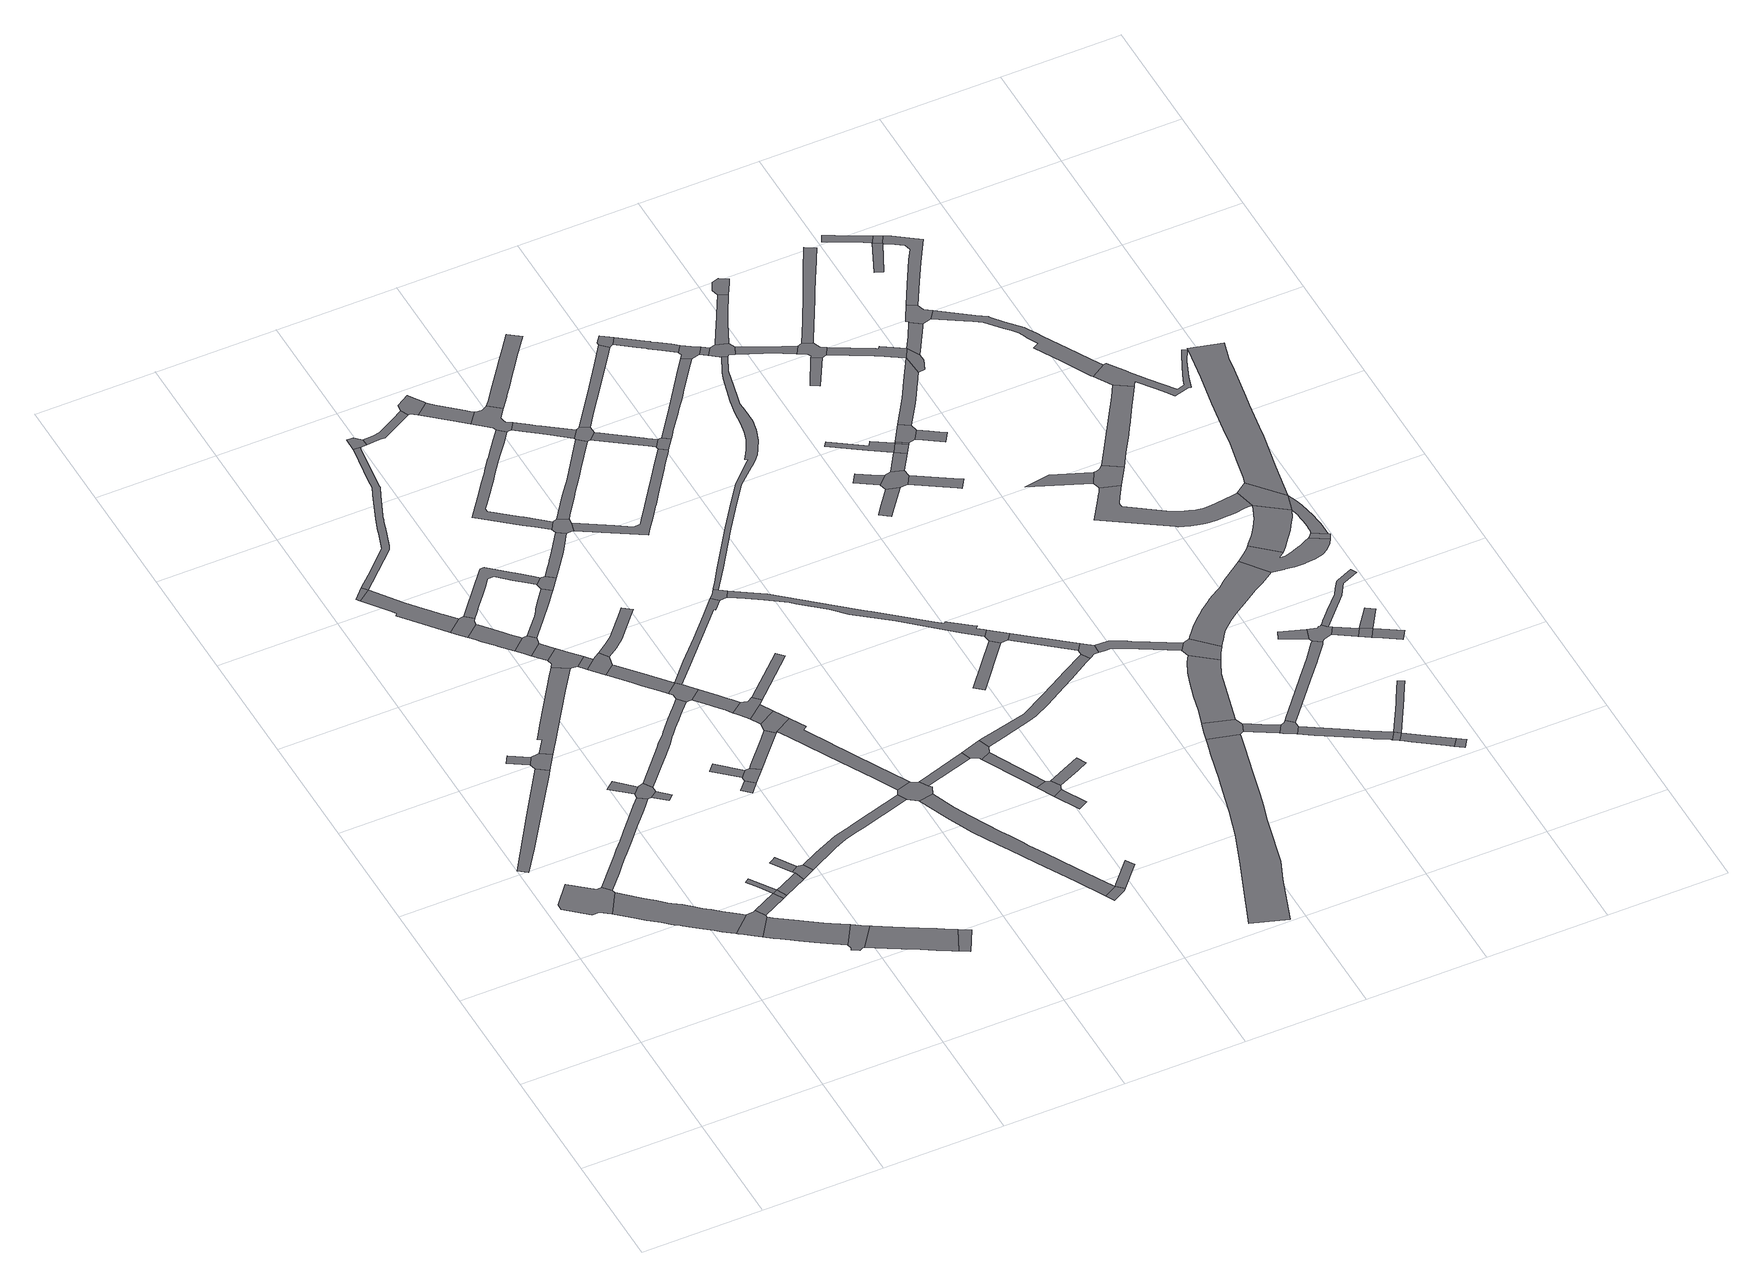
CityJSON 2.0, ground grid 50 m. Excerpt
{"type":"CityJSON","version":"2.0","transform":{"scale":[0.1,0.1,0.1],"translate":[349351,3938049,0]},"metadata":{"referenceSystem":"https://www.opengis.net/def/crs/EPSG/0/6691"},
"CityObjects":{
"road1":{"type":"Road","geometry":[{"type":"MultiSurface","lod":"1","boundaries":[[[0,1,2,3,4,5,6,7,8,9]]]}]},
"road2":{"type":"Road","attributes":{"RoadStructureAttribute.sectionType":"1"},"geometry":[{"type":"MultiSurface","lod":"1","boundaries":[[[10,11,12,13,14,15,16,17,18]]]}]},
"road3":{"type":"Road","attributes":{"function":"3","RoadStructureAttribute.sectionType":"1"},"geometry":[{"type":"MultiSurface","lod":"1","boundaries":[[[19,20,21,22,23,24,25,26,27,28,29,30,31,32,33,34,35,36,37,38,39,40,41,42,43,44,45,46,47,48,0,9]]]}]},
"road4":{"type":"Road","attributes":{"RoadStructureAttribute.sectionType":"1"},"geometry":[{"type":"MultiSurface","lod":"1","boundaries":[[[49,50,51,52,53,54,55,56,57,58,59,60,61,62,63,64,65,66,67,68,2,1]]]}]},
"road5":{"type":"Road","geometry":[{"type":"MultiSurface","lod":"1","boundaries":[[[69,70,71,72]]]}]},
"road6":{"type":"Road","geometry":[{"type":"MultiSurface","lod":"1","boundaries":[[[33,73,74,75,76,77,78,79,80,81,34]]]}]},
"road7":{"type":"Road","geometry":[{"type":"MultiSurface","lod":"1","boundaries":[[[17,82,83,69,72,18]]]}]},
"road8":{"type":"Road","attributes":{"RoadStructureAttribute.sectionType":"1"},"geometry":[{"type":"MultiSurface","lod":"1","boundaries":[[[84,79,78,85]]]}]},
"road9":{"type":"Road","attributes":{"function":"3","RoadStructureAttribute.sectionType":"1"},"geometry":[{"type":"MultiSurface","lod":"1","boundaries":[[[86,87,88,89,90,91,92,77,76,93,94,95,96,97,98,99,100,101]]]}]},
"road10":{"type":"Road","geometry":[{"type":"MultiSurface","lod":"1","boundaries":[[[102,103,104,105]]]}]},
"road11":{"type":"Road","geometry":[{"type":"MultiSurface","lod":"1","boundaries":[[[106,107,108,109]]]}]},
"road12":{"type":"Road","geometry":[{"type":"MultiSurface","lod":"1","boundaries":[[[110,111,112,113,84,114]]]}]},
"road13":{"type":"Road","geometry":[{"type":"MultiSurface","lod":"1","boundaries":[[[115,114,84,85]]]}]},
"road14":{"type":"Road","geometry":[{"type":"MultiSurface","lod":"1","boundaries":[[[105,61,60,116,117,118,119,120,102]]]}]},
"road15":{"type":"Road","geometry":[{"type":"MultiSurface","lod":"1","boundaries":[[[116,121,122,117]]]}]},
"road16":{"type":"Road","attributes":{"RoadStructureAttribute.sectionType":"1"},"geometry":[{"type":"MultiSurface","lod":"1","boundaries":[[[106,123,124,125,126,127,128,129,130,131,132,133,134,135,107]]]}]},
"road17":{"type":"Road","geometry":[{"type":"MultiSurface","lod":"1","boundaries":[[[136,137,138,139,86,101,140,141,142]]]}]},
"road18":{"type":"Road","attributes":{"RoadStructureAttribute.sectionType":"1"},"geometry":[{"type":"MultiSurface","lod":"1","boundaries":[[[143,114,115,144,145]]]}]},
"road19":{"type":"Road","attributes":{"RoadStructureAttribute.sectionType":"1"},"geometry":[{"type":"MultiSurface","lod":"1","boundaries":[[[146,147,148,149,150,151,152,83,82,153,154,155,156]]]}]},
"road20":{"type":"Road","geometry":[{"type":"MultiSurface","lod":"1","boundaries":[[[157,158,159,160,161,162]]]}]},
"road21":{"type":"Road","geometry":[{"type":"MultiSurface","lod":"1","boundaries":[[[128,127,163,164,165,166,167,168]]]}]},
"road22":{"type":"Road","geometry":[{"type":"MultiSurface","lod":"1","boundaries":[[[144,169,170,157,162,145]]]}]},
"road23":{"type":"Road","attributes":{"RoadStructureAttribute.sectionType":"1"},"geometry":[{"type":"MultiSurface","lod":"1","boundaries":[[[171,172,173,174,175,165,164,176,177,178,179,180,181]]]}]},
"road24":{"type":"Road","attributes":{"function":"3","RoadStructureAttribute.sectionType":"1"},"geometry":[{"type":"MultiSurface","lod":"1","boundaries":[[[137,182,183,184,185,186,187,188,189,190,191,192,193,194,195,196,197,198,199,200,138]]]}]},
"road25":{"type":"Road","geometry":[{"type":"MultiSurface","lod":"1","boundaries":[[[180,201,202,203,204,205,181]]]}]},
"road26":{"type":"Road","attributes":{"RoadStructureAttribute.sectionType":"1"},"geometry":[{"type":"MultiSurface","lod":"1","boundaries":[[[118,206,207,208,209,210,211,212,213,214,215,216,217,218,219,220,221,222,223,224,225,226,227,119]]]}]},
"road27":{"type":"Road","attributes":{"RoadStructureAttribute.sectionType":"1"},"geometry":[{"type":"MultiSurface","lod":"1","boundaries":[[[228,229,230,231,232,233,234,235,236,237,238,239,108,107,240,241,242,243,244,245,246,247,248,249,250,251,252,253,254,255]]]}]},
"road28":{"type":"Road","attributes":{"RoadStructureAttribute.sectionType":"1"},"geometry":[{"type":"MultiSurface","lod":"1","boundaries":[[[256,203,202,257,258,259]]]}]},
"road29":{"type":"Road","geometry":[{"type":"MultiSurface","lod":"1","boundaries":[[[260,261,262,263,264,259,258,265,146,156]]]}]},
"road30":{"type":"Road","attributes":{"RoadStructureAttribute.sectionType":"1"},"geometry":[{"type":"MultiSurface","lod":"1","boundaries":[[[266,267,268,269]]]}]},
"road31":{"type":"Road","attributes":{"RoadStructureAttribute.sectionType":"1"},"geometry":[{"type":"MultiSurface","lod":"1","boundaries":[[[270,271,272,273]]]}]},
"road32":{"type":"Road","attributes":{"RoadStructureAttribute.sectionType":"1"},"geometry":[{"type":"MultiSurface","lod":"1","boundaries":[[[262,261,274,275]]]}]},
"road33":{"type":"Road","geometry":[{"type":"MultiSurface","lod":"1","boundaries":[[[276,277,191,190]]]}]},
"road34":{"type":"Road","geometry":[{"type":"MultiSurface","lod":"1","boundaries":[[[274,278,279,280,281,275]]]}]},
"road35":{"type":"Road","attributes":{"RoadStructureAttribute.sectionType":"1"},"geometry":[{"type":"MultiSurface","lod":"1","boundaries":[[[282,283,284,285,286,287,288,289,290,168,167,291,292,293,294,295,296,297,298,299,300,301]]]}]},
"road36":{"type":"Road","geometry":[{"type":"MultiSurface","lod":"1","boundaries":[[[268,302,303,273,272,269]]]}]},
"road37":{"type":"Road","attributes":{"RoadStructureAttribute.sectionType":"1"},"geometry":[{"type":"MultiSurface","lod":"1","boundaries":[[[304,305,306,307,308,309,205,204,310,311,312,313,314,315,316,317]]]}]},
"road38":{"type":"Road","attributes":{"RoadStructureAttribute.sectionType":"1"},"geometry":[{"type":"MultiSurface","lod":"1","boundaries":[[[318,319,320,279,278,321,322,323,324,325,326]]]}]},
"road39":{"type":"Road","attributes":{"RoadStructureAttribute.sectionType":"1"},"geometry":[{"type":"MultiSurface","lod":"1","boundaries":[[[327,328,329,330,331,170,169,332,333,334,335,336,337,338,339]]]}]},
"road40":{"type":"Road","attributes":{"RoadStructureAttribute.sectionType":"1"},"geometry":[{"type":"MultiSurface","lod":"1","boundaries":[[[340,341,303,302,342,343,344]]]}]},
"road41":{"type":"Road","geometry":[{"type":"MultiSurface","lod":"1","boundaries":[[[325,345,218,217,346,347,348,326]]]}]},
"road42":{"type":"Road","geometry":[{"type":"MultiSurface","lod":"1","boundaries":[[[349,350,282,301,317,316]]]}]},
"road43":{"type":"Road","geometry":[{"type":"MultiSurface","lod":"1","boundaries":[[[351,352,353,228,255,354]]]}]},
"road44":{"type":"Road","attributes":{"RoadStructureAttribute.sectionType":"1"},"geometry":[{"type":"MultiSurface","lod":"1","boundaries":[[[280,355,356,357,358,359,360,361,362,281]]]}]},
"road45":{"type":"Road","attributes":{"RoadStructureAttribute.sectionType":"1"},"geometry":[{"type":"MultiSurface","lod":"1","boundaries":[[[346,363,364,365,366,367,368,369,370,371,372,347]]]}]},
"road46":{"type":"Road","geometry":[{"type":"MultiSurface","lod":"1","boundaries":[[[373,374,375,368,367,376,377,378,379]]]}]},
"road47":{"type":"Road","attributes":{"RoadStructureAttribute.sectionType":"1"},"geometry":[{"type":"MultiSurface","lod":"1","boundaries":[[[379,378,380,381]]]}]},
"road48":{"type":"Road","geometry":[{"type":"MultiSurface","lod":"1","boundaries":[[[343,382,383,384,381,380,344]]]}]},
"road49":{"type":"Road","attributes":{"RoadStructureAttribute.sectionType":"1"},"geometry":[{"type":"MultiSurface","lod":"1","boundaries":[[[349,385,386,387,388,389,390,391,392,393,394,350]]]}]},
"road50":{"type":"Road","attributes":{"RoadStructureAttribute.sectionType":"1"},"geometry":[{"type":"MultiSurface","lod":"1","boundaries":[[[395,396,397,398,399,400,401,402,403,404,405,406,407,408,351,354]]]}]},
"road51":{"type":"Road","attributes":{"RoadStructureAttribute.sectionType":"1"},"geometry":[{"type":"MultiSurface","lod":"1","boundaries":[[[383,409,410,411,412,413,414,415,416,417,418,419,420,421,422,423,424,425,426,427,428,384]]]}]},
"road52":{"type":"Road","attributes":{"RoadStructureAttribute.sectionType":"1"},"geometry":[{"type":"MultiSurface","lod":"1","boundaries":[[[429,430,431,432,433,434,435,436,326,348]]]}]},
"road53":{"type":"Road","attributes":{"RoadStructureAttribute.sectionType":"1"},"geometry":[{"type":"MultiSurface","lod":"1","boundaries":[[[437,438,439,440,441,442,443,444,445,446,447,448,449,450,451,452,453,454,455,456,457,458,459,460,461,462,463,464,465]]]}]},
"road54":{"type":"Road","geometry":[{"type":"MultiSurface","lod":"1","boundaries":[[[466,467,468,469,470,471,417,416,339,338,472]]]}]},
"road55":{"type":"Road","geometry":[{"type":"MultiSurface","lod":"1","boundaries":[[[389,388,473,474,475,476,477,437,465]]]}]},
"road56":{"type":"Road","attributes":{"RoadStructureAttribute.sectionType":"1"},"geometry":[{"type":"MultiSurface","lod":"1","boundaries":[[[373,478,479,480,481,482,483,374]]]}]},
"road57":{"type":"Road","geometry":[{"type":"MultiSurface","lod":"1","boundaries":[[[484,485,486,487,402,401,488,489,490]]]}]},
"road58":{"type":"Road","attributes":{"RoadStructureAttribute.sectionType":"1"},"geometry":[{"type":"MultiSurface","lod":"1","boundaries":[[[491,492,493,494,495,496,497,498,499,500,501,502,503,504,505,506,507,508,509,466,472]]]}]},
"road59":{"type":"Road","attributes":{"RoadStructureAttribute.sectionType":"1"},"geometry":[{"type":"MultiSurface","lod":"1","boundaries":[[[489,510,511,512,513,514,515,516,490]]]}]},
"road60":{"type":"Road","attributes":{"RoadStructureAttribute.sectionType":"1"},"geometry":[{"type":"MultiSurface","lod":"1","boundaries":[[[469,517,518,519,470]]]}]},
"road61":{"type":"Road","geometry":[{"type":"MultiSurface","lod":"1","boundaries":[[[520,521,500,499,522]]]}]},
"road62":{"type":"Road","geometry":[{"type":"MultiSurface","lod":"1","boundaries":[[[523,524,525,526,527,433,432]]]}]},
"road63":{"type":"Road","geometry":[{"type":"MultiSurface","lod":"1","boundaries":[[[451,528,529,530,531,532,533,534,535,536,537,538,539,540,541,542,543,512,511,544,452]]]}]},
"road64":{"type":"Road","attributes":{"RoadStructureAttribute.sectionType":"1"},"geometry":[{"type":"MultiSurface","lod":"1","boundaries":[[[545,546,547,548,549,477,476,550,551,552,553,554,555,556,557,558]]]}]},
"road65":{"type":"Road","attributes":{"RoadStructureAttribute.sectionType":"1"},"geometry":[{"type":"MultiSurface","lod":"1","boundaries":[[[559,560,561,500,521]]]}]},
"road66":{"type":"Road","attributes":{"RoadStructureAttribute.sectionType":"1"},"geometry":[{"type":"MultiSurface","lod":"1","boundaries":[[[562,563,564,565,566,567,568,569,570,571,572,475,474,573,574,575,576,577,578,579,580,581,582,583]]]}]},
"road67":{"type":"Road","geometry":[{"type":"MultiSurface","lod":"1","boundaries":[[[584,585,519,518,586,587,588]]]}]},
"road68":{"type":"Road","attributes":{"RoadStructureAttribute.sectionType":"1"},"geometry":[{"type":"MultiSurface","lod":"1","boundaries":[[[589,590,591,592,529,528,593,594,595,596,597]]]}]},
"road69":{"type":"Road","attributes":{"RoadStructureAttribute.sectionType":"1"},"geometry":[{"type":"MultiSurface","lod":"1","boundaries":[[[598,599,588,587,600,601]]]}]},
"road70":{"type":"Road","geometry":[{"type":"MultiSurface","lod":"1","boundaries":[[[602,598,601,603,604,605,606]]]}]},
"road71":{"type":"Road","attributes":{"RoadStructureAttribute.sectionType":"1"},"geometry":[{"type":"MultiSurface","lod":"1","boundaries":[[[603,607,608,604]]]}]},
"road72":{"type":"Road","geometry":[{"type":"MultiSurface","lod":"1","boundaries":[[[557,609,610,611,612,613,597,596,558]]]}]},
"road73":{"type":"Road","attributes":{"RoadStructureAttribute.sectionType":"1"},"geometry":[{"type":"MultiSurface","lod":"1","boundaries":[[[614,615,616,617,618,619,620,621,535,534,622,623,624,625,626,627,628,629,630,631]]]}]},
"road74":{"type":"Road","attributes":{"RoadStructureAttribute.sectionType":"1"},"geometry":[{"type":"MultiSurface","lod":"1","boundaries":[[[632,633,634,635,602,606]]]}]},
"road75":{"type":"Road","attributes":{"RoadStructureAttribute.sectionType":"1"},"geometry":[{"type":"MultiSurface","lod":"1","boundaries":[[[636,637,638,639,640,641,642,643,644,645,646,647,648,649,524,523,650,651,652,653,654,655,656,657,658,659,660,661,662]]]}]},
"road76":{"type":"Road","attributes":{"RoadStructureAttribute.sectionType":"1"},"geometry":[{"type":"MultiSurface","lod":"1","boundaries":[[[663,664,665,666,667,668,610,609,669,670,671,672]]]}]},
"road77":{"type":"Road","geometry":[{"type":"MultiSurface","lod":"1","boundaries":[[[671,562,583,673,674,672]]]}]},
"road78":{"type":"Road","attributes":{"RoadStructureAttribute.sectionType":"1"},"geometry":[{"type":"MultiSurface","lod":"1","boundaries":[[[675,676,677,678,679,680,681,682,683,612,611]]]}]},
"road79":{"type":"Road","attributes":{"RoadStructureAttribute.sectionType":"1"},"geometry":[{"type":"MultiSurface","lod":"1","boundaries":[[[684,685,686,687,688,689,690,691,692,693,694,695,696,697,698,699,700,701,702,703,704,705,706,707,708,709,710,711,712,713,714,715,716,717,718,719,720,721,722,723,724,725,726,727,526,525]]]}]},
"road80":{"type":"Road","attributes":{"RoadStructureAttribute.sectionType":"1"},"geometry":[{"type":"MultiSurface","lod":"1","boundaries":[[[728,729,730,731]]]}]},
"road81":{"type":"Road","attributes":{"RoadStructureAttribute.sectionType":"1"},"geometry":[{"type":"MultiSurface","lod":"1","boundaries":[[[732,733,734,735,736,737,738,739,740,585,584,741,742,743,744,745,746,747,748,749]]]}]},
"road82":{"type":"Road","attributes":{"function":"3","RoadStructureAttribute.sectionType":"1"},"geometry":[{"type":"MultiSurface","lod":"1","boundaries":[[[750,751,752,753,754,755,756,757,758,759,760,761,762,763,764,765,766,767,768,769,770,771,772,773,774]]]}]},
"road83":{"type":"Road","geometry":[{"type":"MultiSurface","lod":"1","boundaries":[[[775,662,661,728,731,776]]]}]},
"road84":{"type":"Road","attributes":{"RoadStructureAttribute.sectionType":"1"},"geometry":[{"type":"MultiSurface","lod":"1","boundaries":[[[777,778,779,674,673,780,781,782,783,784,785,786,787,788,789]]]}]},
"road85":{"type":"Road","geometry":[{"type":"MultiSurface","lod":"1","boundaries":[[[679,790,791,792,793,794,680]]]}]},
"road86":{"type":"Road","attributes":{"RoadStructureAttribute.sectionType":"1"},"geometry":[{"type":"MultiSurface","lod":"1","boundaries":[[[795,796,797,775,776,798,799]]]}]},
"road87":{"type":"Road","attributes":{"RoadStructureAttribute.sectionType":"1"},"geometry":[{"type":"MultiSurface","lod":"1","boundaries":[[[800,801,802,803,804,805,791,790,806,807,808,809,810]]]}]},
"road88":{"type":"Road","geometry":[{"type":"MultiSurface","lod":"1","boundaries":[[[811,812,813,795,799,732,749]]]}]},
"road89":{"type":"Road","attributes":{"RoadStructureAttribute.sectionType":"1"},"geometry":[{"type":"MultiSurface","lod":"1","boundaries":[[[814,815,816,817,818,819]]]}]},
"road90":{"type":"Road","geometry":[{"type":"MultiSurface","lod":"1","boundaries":[[[820,821,822,800,810,823,777,789]]]}]},
"road91":{"type":"Road","geometry":[{"type":"MultiSurface","lod":"1","boundaries":[[[824,825,826,827,828]]]}]},
"road92":{"type":"Road","attributes":{"RoadStructureAttribute.sectionType":"1"},"geometry":[{"type":"MultiSurface","lod":"1","boundaries":[[[821,820,829,830]]]}]},
"road93":{"type":"Road","geometry":[{"type":"MultiSurface","lod":"1","boundaries":[[[831,832,833,750,774,834,835,836]]]}]},
"road94":{"type":"Road","geometry":[{"type":"MultiSurface","lod":"1","boundaries":[[[837,838,839,824,828,814,819,840]]]}]},
"road95":{"type":"Road","geometry":[{"type":"MultiSurface","lod":"1","boundaries":[[[704,841,842,843,844,845,830,829,846,705]]]}]},
"road96":{"type":"Road","attributes":{"RoadStructureAttribute.sectionType":"1"},"geometry":[{"type":"MultiSurface","lod":"1","boundaries":[[[847,848,849,850,851,852,853]]]}]},
"road97":{"type":"Road","attributes":{"RoadStructureAttribute.sectionType":"1"},"geometry":[{"type":"MultiSurface","lod":"1","boundaries":[[[812,854,855,856,857,858,859,860,861,862,863,864,865,813]]]}]},
"road98":{"type":"Road","attributes":{"RoadStructureAttribute.sectionType":"1"},"geometry":[{"type":"MultiSurface","lod":"1","boundaries":[[[853,839,838,866]]]}]},
"road99":{"type":"Road","attributes":{"RoadStructureAttribute.sectionType":"1"},"geometry":[{"type":"MultiSurface","lod":"1","boundaries":[[[867,868,869,835,834,870,871,872]]]}]},
"road100":{"type":"Road","attributes":{"function":"3","RoadStructureAttribute.sectionType":"1"},"geometry":[{"type":"MultiSurface","lod":"1","boundaries":[[[873,874,875,876,877,878,879,880,881,882,883,831,836]]]}]},
"road101":{"type":"Road","attributes":{"RoadStructureAttribute.sectionType":"1"},"geometry":[{"type":"MultiSurface","lod":"1","boundaries":[[[884,885,886,887,837,840]]]}]},
"road102":{"type":"Road","attributes":{"RoadStructureAttribute.sectionType":"1"},"geometry":[{"type":"MultiSurface","lod":"1","boundaries":[[[888,889,890,891,892,893,894,845,844]]]}]},
"road103":{"type":"Road","attributes":{"RoadStructureAttribute.sectionType":"1"},"geometry":[{"type":"MultiSurface","lod":"1","boundaries":[[[895,896,897,843,842,898,899,900]]]}]},
"road104":{"type":"Road","geometry":[{"type":"MultiSurface","lod":"1","boundaries":[[[901,902,847,853,866]]]}]},
"road105":{"type":"Road","geometry":[{"type":"MultiSurface","lod":"1","boundaries":[[[903,904,905,872,871,906,907,908]]]}]},
"road106":{"type":"Road","attributes":{"RoadStructureAttribute.sectionType":"1"},"geometry":[{"type":"MultiSurface","lod":"1","boundaries":[[[901,909,910,902]]]}]},
"road107":{"type":"Road","attributes":{"RoadStructureAttribute.sectionType":"1"},"geometry":[{"type":"MultiSurface","lod":"1","boundaries":[[[911,912,913,914]]]}]},
"road108":{"type":"Road","geometry":[{"type":"MultiSurface","lod":"1","boundaries":[[[915,910,909,916,917,918,919,920]]]}]},
"road109":{"type":"Road","geometry":[{"type":"MultiSurface","lod":"1","boundaries":[[[859,858,878,877,921,922,923,924,925,926]]]}]},
"road110":{"type":"Road","geometry":[{"type":"MultiSurface","lod":"1","boundaries":[[[927,928,929,930,891,890,931,932]]]}]},
"road111":{"type":"Road","geometry":[{"type":"MultiSurface","lod":"1","boundaries":[[[933,934,911,914,935,936,937,938,939,895,900]]]}]},
"road112":{"type":"Road","geometry":[{"type":"MultiSurface","lod":"1","boundaries":[[[917,940,941,942,943,944,945,918]]]}]},
"road113":{"type":"Road","attributes":{"RoadStructureAttribute.sectionType":"1"},"geometry":[{"type":"MultiSurface","lod":"1","boundaries":[[[946,947,948,949,908,907,950,951,952,953,954,955,956]]]}]},
"road114":{"type":"Road","attributes":{"RoadStructureAttribute.sectionType":"1"},"geometry":[{"type":"MultiSurface","lod":"1","boundaries":[[[919,957,958,959,960,961,962,920]]]}]},
"road115":{"type":"Road","attributes":{"RoadStructureAttribute.sectionType":"1"},"geometry":[{"type":"MultiSurface","lod":"1","boundaries":[[[963,964,965,966,967,904,903,968,969,970,971,972,973,974]]]}]},
"road116":{"type":"Road","attributes":{"RoadStructureAttribute.sectionType":"1"},"geometry":[{"type":"MultiSurface","lod":"1","boundaries":[[[975,976,977,978,979,980,936,935,981,982,983,984,960]]]}]},
"road117":{"type":"Road","geometry":[{"type":"MultiSurface","lod":"1","boundaries":[[[985,946,956,986]]]}]},
"road118":{"type":"Road","attributes":{"RoadStructureAttribute.sectionType":"1"},"geometry":[{"type":"MultiSurface","lod":"1","boundaries":[[[987,988,989,990]]]}]},
"road119":{"type":"Road","attributes":{"function":"3","RoadStructureAttribute.sectionType":"1"},"geometry":[{"type":"MultiSurface","lod":"1","boundaries":[[[991,992,993,994,995,996,997,998,999,1000,1001,1002,1003,1004,1005,1006,1007,1008,1009,1010,926,925,1011,1012,1013,1014,1015,1016,1017,1018,1019,1020,1021,1022]]]}]},
"road120":{"type":"Road","attributes":{"RoadStructureAttribute.sectionType":"1"},"geometry":[{"type":"MultiSurface","lod":"1","boundaries":[[[1023,1024,1025,1026,1027,939,938,1028,1029,1030,1031,1032,1033,1034]]]}]},
"road121":{"type":"Road","attributes":{"RoadStructureAttribute.sectionType":"1"},"geometry":[{"type":"MultiSurface","lod":"1","boundaries":[[[1035,1036,1037,1038,1039,1040,985,986]]]}]},
"road122":{"type":"Road","geometry":[{"type":"MultiSurface","lod":"1","boundaries":[[[959,1041,1042,1043,975,960]]]}]},
"road123":{"type":"Road","attributes":{"RoadStructureAttribute.sectionType":"1"},"geometry":[{"type":"MultiSurface","lod":"1","boundaries":[[[1044,1045,1046,1047]]]}]},
"road124":{"type":"Road","attributes":{"RoadStructureAttribute.sectionType":"1"},"geometry":[{"type":"MultiSurface","lod":"1","boundaries":[[[1048,1049,1050,1051,1052,1053,1054,946,985]]]}]},
"road125":{"type":"Road","geometry":[{"type":"MultiSurface","lod":"1","boundaries":[[[1038,1055,1056,1039]]]}]},
"road126":{"type":"Road","attributes":{"RoadStructureAttribute.sectionType":"1"},"geometry":[{"type":"MultiSurface","lod":"1","boundaries":[[[1043,1057,1058,1059,1060,1061,1062,975]]]}]},
"road127":{"type":"Road","geometry":[{"type":"MultiSurface","lod":"1","boundaries":[[[973,1063,1064,1065,1066,1067,1068,1069,1070,1071,1044,1047,974]]]}]},
"road128":{"type":"Road","geometry":[{"type":"MultiSurface","lod":"1","boundaries":[[[989,1072,1073,1074,1075,1076,1077,1078,1079,1080,1081,990]]]}]},
"road129":{"type":"Road","attributes":{"RoadStructureAttribute.sectionType":"1"},"geometry":[{"type":"MultiSurface","lod":"1","boundaries":[[[1082,1083,1084,1085,1086,1087,1088,1089,1090,1091,1092,1093,1094,1095,1096,1097,1098,1099,1100,1075,1074,1101,1102,1103,1104,1105,1106,1107,1108,1109,1110,1111,1112,1113,1114,1115,1116,1117,1118,1119,1120,1121,1122,1123,1124,1125,1126,1127]]]}]},
"road130":{"type":"Road","attributes":{"RoadStructureAttribute.sectionType":"1"},"geometry":[{"type":"MultiSurface","lod":"1","boundaries":[[[1066,1065,1128,1129]]]}]},
"road131":{"type":"Road","geometry":[{"type":"MultiSurface","lod":"1","boundaries":[[[1130,1131,1132,1133,1134,1135,1136,1137,1138,1061,1060]]]}]},
"road132":{"type":"Road","geometry":[{"type":"MultiSurface","lod":"1","boundaries":[[[1128,1139,1140,1129]]]}]},
"road133":{"type":"Road","attributes":{"RoadStructureAttribute.sectionType":"1"},"geometry":[{"type":"MultiSurface","lod":"1","boundaries":[[[1141,1142,1143,1144,1145,1146,1147,1148,1149]]]}]},
"road134":{"type":"Road","attributes":{"RoadStructureAttribute.sectionType":"1"},"geometry":[{"type":"MultiSurface","lod":"1","boundaries":[[[1067,1150,1151,1152,1153,1154,1155,1156,1157,1158,1159,1160,1161,1162,1163,1164,1068]]]}]},
"road135":{"type":"Road","attributes":{"RoadStructureAttribute.sectionType":"1"},"geometry":[{"type":"MultiSurface","lod":"1","boundaries":[[[1139,1165,1166,1167,1168,1140]]]}]},
"road136":{"type":"Road","attributes":{"RoadStructureAttribute.sectionType":"1"},"geometry":[{"type":"MultiSurface","lod":"1","boundaries":[[[1169,1170,1129,1140]]]}]},
"road137":{"type":"Road","attributes":{"RoadStructureAttribute.sectionType":"1"},"geometry":[{"type":"MultiSurface","lod":"1","boundaries":[[[1145,1171,1172,1173]]]}]},
"road138":{"type":"Road","geometry":[{"type":"MultiSurface","lod":"1","boundaries":[[[1174,1175,1176,1177,1178,1179,1180,1181,1182,1183,1184,1185,1186,1187,1188,1189,1190,1191,1192,1193,1194,1195,1196,1197,991,1022]]]}]},
"road139":{"type":"Road","attributes":{"RoadStructureAttribute.sectionType":"1"},"geometry":[{"type":"MultiSurface","lod":"1","boundaries":[[[1198,1199,1200,1077,1076,1201,1202,1203,1204,1205,1206,1207]]]}]},
"road140":{"type":"Road","attributes":{"RoadStructureAttribute.sectionType":"1"},"geometry":[{"type":"MultiSurface","lod":"1","boundaries":[[[1208,1209,1210,1211,1212,1213,1134,1133,1214,1215,1216,1217,1218,1219,1173]]]}]},
"road141":{"type":"Road","attributes":{"function":"3","RoadStructureAttribute.sectionType":"1"},"geometry":[{"type":"MultiSurface","lod":"1","boundaries":[[[1220,1221,1222,1223,1224,1225,1226,1227,1228,1229,1230,1231,1232,1194,1193,1233,1234,1235,1236,1237,1238,1239,1240,1127]]]}]},
"road142":{"type":"Road","attributes":{"RoadStructureAttribute.sectionType":"1"},"geometry":[{"type":"MultiSurface","lod":"1","boundaries":[[[1241,1242,1243,1244,1245,1246,1247,1248,1249,1250,1251,1252,1253,1131,1130,1254,1255,1256,1257,1258,1259,1260,1261,1262,1263,1264,1265,1266]]]}]},
"road143":{"type":"Road","geometry":[{"type":"MultiSurface","lod":"1","boundaries":[[[1146,1145,1173,1219]]]}]},
"road144":{"type":"Road","geometry":[{"type":"MultiSurface","lod":"1","boundaries":[[[1267,1082,1127,1240,1268]]]}]},
"road145":{"type":"Road","geometry":[{"type":"MultiSurface","lod":"1","boundaries":[[[1269,1270,1271,1272,1185,1184,1273]]]}]},
"road146":{"type":"Road","attributes":{"RoadStructureAttribute.sectionType":"1"},"geometry":[{"type":"MultiSurface","lod":"1","boundaries":[[[1240,1274,1275,1276,1277,1278,1279,1280,1281,1282,1271,1270,1283,1284,1285,1286,1287,1288,1289,1290,1268]]]}]},
"road147":{"type":"Road","geometry":[{"type":"MultiSurface","lod":"1","boundaries":[[[1291,1292,1293,1294,1295,1296,1297,1298,1299,1300,1301,1302,1303,1304,1305,1306,1307,1308,1309,1310,1241,1266,1198,1207]]]}]},
"road148":{"type":"Road","attributes":{"function":"3","RoadStructureAttribute.sectionType":"1"},"geometry":[{"type":"MultiSurface","lod":"1","boundaries":[[[1311,1312,1313,1314,1315,1316,1317,1318,1319,1267,1268,1320,1321,1322,1323,1324,1325,1326,1327,1328]]]}]}
},
"vertices":[
[272,1258,0],[270,1273,0],[241,1304,0],[220,1302,0],[128,1380,0],[56,1294,0],[55,1265,0],[144,1190,0],[174,1190,0],[212,1160,0],
[167,1772,0],[105,1679,0],[2,1524,0],[35,1496,0],[110,1600,0],[256,1809,0],[338,1930,0],[350,1948,0],[305,1979,0],
[283,1098,0],[312,1073,0],[333,1055,0],[355,1037,0],[383,1013,0],[392,1006,0],[401,1000,0],[412,991,0],[418,986,0],[437,971,0],[477,938,0],[512,910,0],[533,892,0],[561,872,0],[576,860,0],[653,934,0],[624,958,0],[604,974,0],[582,991,0],[551,1017,0],[536,1028,0],[524,1037,0],[497,1063,0],[466,1089,0],[433,1112,0],[429,1115,0],[403,1140,0],[390,1152,0],[354,1182,0],[339,1195,0],
[333,1343,0],[359,1372,0],[388,1405,0],[405,1425,0],[442,1466,0],[452,1477,0],[506,1537,0],[509,1541,0],[555,1592,0],[579,1618,0],[590,1631,0],[605,1648,0],[572,1673,0],[541,1639,0],[491,1583,0],[450,1536,0],[413,1494,0],[379,1458,0],[357,1433,0],[321,1392,0],
[318,2042,0],[243,2087,0],[223,2054,0],[298,2007,0],
[581,857,0],[600,843,0],[631,819,0],[655,802,0],[717,889,0],[716,898,0],[695,940,0],[685,934,0],[657,934,0],
[398,2018,0],[356,2047,0],
[795,991,0],[817,950,0],
[973,714,0],[943,734,0],[912,752,0],[889,768,0],[857,788,0],[799,830,0],[734,875,0],[688,775,0],[710,760,0],[741,740,0],[753,732,0],[767,722,0],[814,689,0],[871,650,0],[875,648,0],[917,620,0],
[601,1723,0],[531,1792,0],[495,1762,0],[575,1695,0],
[130,3071,0],[181,3109,0],[164,3131,0],[120,3085,0],
[777,1056,0],[747,1101,0],[730,1089,0],[762,1041,0],[814,1001,0],
[835,959,0],
[621,1650,0],[650,1672,0],[650,1695,0],[628,1730,0],[609,1725,0],
[673,1607,0],[697,1628,0],
[204,2973,0],[220,2951,0],[213,2939,0],[281,2857,0],[352,2771,0],[411,2820,0],[398,2836,0],[371,2869,0],[364,2873,0],[356,2883,0],[327,2919,0],[322,2925,0],[268,2991,0],
[959,583,0],[966,582,0],[1036,676,0],[1007,693,0],[921,600,0],[916,592,0],[944,574,0],
[834,1010,0],[929,1006,0],[915,1051,0],
[601,2437,0],[585,2413,0],[582,2408,0],[432,2189,0],[389,2125,0],[382,2115,0],[398,2107,0],[457,2105,0],[466,2118,0],[591,2300,0],[661,2399,0],
[936,1080,0],[884,1159,0],[869,1149,0],[856,1141,0],[858,1138,0],[908,1062,0],
[377,2741,0],[397,2717,0],[455,2767,0],[458,2786,0],[467,2797,0],[435,2824,0],
[983,1036,0],[962,1076,0],
[542,2664,0],[526,2683,0],[514,2697,0],[497,2718,0],[461,2760,0],[416,2695,0],[435,2673,0],[470,2633,0],[477,2624,0],[520,2575,0],[576,2624,0],
[1001,562,0],[1041,539,0],[1087,513,0],[1104,504,0],[1148,478,0],[1199,448,0],[1206,444,0],[1249,420,0],[1269,409,0],[1318,512,0],[1297,524,0],[1274,536,0],[1250,551,0],[1229,563,0],[1193,585,0],[1146,612,0],[1107,634,0],[1074,653,0],[1042,673,0],
[544,2547,0],[563,2525,0],[617,2571,0],[624,2601,0],[597,2625,0],
[681,1729,0],[701,1751,0],[719,1772,0],[764,1820,0],[811,1874,0],[833,1903,0],[840,1911,0],[866,1941,0],[897,1975,0],[917,1996,0],[948,2030,0],[964,2047,0],[939,2078,0],[906,2041,0],[903,2038,0],[867,1999,0],[851,1982,0],[832,1958,0],[818,1943,0],[809,1932,0],[773,1895,0],[760,1878,0],
[469,3802,0],[468,3794,0],[445,3631,0],[441,3592,0],[426,3557,0],[376,3435,0],[371,3419,0],[356,3376,0],[351,3361,0],[326,3283,0],[313,3271,0],[216,3179,0],[239,3163,0],[260,3182,0],[346,3264,0],[356,3283,0],[388,3380,0],[390,3386,0],[397,3410,0],[400,3417,0],[405,3433,0],[407,3437,0],[429,3489,0],[448,3536,0],[467,3579,0],[467,3581,0],[495,3792,0],[496,3801,0],
[646,2537,0],[581,2504,0],[606,2474,0],[660,2521,0],
[668,2398,0],[690,2396,0],[734,2434,0],[687,2489,0],[683,2494,0],[611,2453,0],
[933,1534,0],[967,1504,0],[1003,1545,0],[969,1575,0],
[904,1707,0],[877,1678,0],[969,1594,0],[995,1624,0],
[715,2366,0],[760,2404,0],
[1308,387,0],[1363,487,0],
[764,2309,0],[809,2347,0],[818,2389,0],[793,2426,0],
[780,2881,0],[762,2898,0],[709,2945,0],[706,2948,0],[620,3024,0],[602,3024,0],[598,3019,0],[465,2859,0],[439,2828,0],[485,2820,0],[504,2842,0],[528,2871,0],[543,2888,0],[580,2934,0],[600,2959,0],[603,2963,0],[629,2964,0],[683,2915,0],[727,2876,0],[752,2854,0],
[1053,1601,0],[1015,1625,0],
[733,2796,0],[721,2780,0],[691,2740,0],[683,2728,0],[669,2706,0],[627,2659,0],[634,2612,0],[685,2671,0],[741,2740,0],[745,2744,0],[768,2772,0],[769,2774,0],[790,2800,0],[756,2827,0],
[880,2265,0],[875,2271,0],[816,2339,0],[774,2297,0],[834,2225,0],[858,2196,0],[905,2142,0],[926,2116,0],[973,2156,0],
[1245,1194,0],[1212,1184,0],[1190,1177,0],[1137,1160,0],[1032,1112,0],[1112,1104,0],[1164,1127,0],[1222,1145,0],[1257,1155,0],[1347,1182,0],[1401,1198,0],[1460,1215,0],[1441,1253,0],
[1124,1747,0],[1027,1639,0],[1113,1667,0],[1188,1751,0],[1154,1781,0],
[939,2101,0],[988,2047,0],[1034,2087,0],[991,2137,0],
[833,2854,0],[799,2880,0],
[523,3834,0],[497,3859,0],[470,3860,0],[525,3803,0],
[862,2419,0],[901,2452,0],[993,2554,0],[1011,2575,0],[976,2603,0],[959,2583,0],[870,2484,0],[835,2455,0],
[1020,2010,0],[1041,1986,0],[1062,1959,0],[1076,1943,0],[1093,1918,0],[1142,1954,0],[1123,1979,0],[1120,1983,0],[1109,1997,0],[1087,2025,0],
[1221,1930,0],[1193,1959,0],[1171,1947,0],[1105,1903,0],[1109,1897,0],[1135,1859,0],[1202,1913,0],
[1158,1819,0],[1231,1860,0],
[1189,1753,0],[1193,1757,0],[1266,1798,0],
[856,2884,0],[917,2964,0],[954,3020,0],[972,3048,0],[940,3072,0],[883,2990,0],[861,2961,0],[852,2949,0],[847,2943,0],[818,2905,0],
[555,3805,0],[587,3806,0],[602,3806,0],[664,3839,0],[677,3846,0],[707,3862,0],[734,3876,0],[719,3908,0],[671,3881,0],[657,3874,0],[597,3841,0],[588,3839,0],[572,3836,0],[556,3833,0],
[1220,1709,0],[1299,1562,0],[1301,1559,0],[1330,1506,0],[1379,1414,0],[1406,1365,0],[1441,1301,0],[1454,1277,0],[1513,1295,0],[1491,1335,0],[1488,1341,0],[1470,1373,0],[1468,1377,0],[1448,1414,0],[1384,1531,0],[1378,1543,0],[1347,1602,0],[1346,1604,0],[1286,1718,0],[1303,1732,0],
[1053,2203,0],[1277,2441,0],[1282,2436,0],[1318,2474,0],[1292,2499,0],[1227,2429,0],[1143,2338,0],[1052,2246,0],
[956,3127,0],[871,3197,0],[855,3209,0],[763,3284,0],[763,3301,0],[778,3319,0],[824,3379,0],[833,3390,0],[855,3418,0],[878,3451,0],[915,3499,0],[921,3507,0],[949,3542,0],[984,3586,0],[1017,3631,0],[987,3658,0],[954,3616,0],[924,3576,0],[893,3536,0],[891,3534,0],[872,3510,0],[852,3483,0],[843,3470,0],[811,3428,0],[783,3392,0],[699,3282,0],[847,3161,0],[884,3131,0],[933,3093,0],
[1559,1199,0],[1574,1233,0],[1575,1234,0],[1563,1245,0],[1544,1278,0],[1523,1287,0],[1498,1187,0],
[999,3049,0],[1002,3049,0],[1014,3092,0],[1016,3114,0],[974,3131,0],
[1227,1936,0],[1242,1950,0],[1403,2101,0],[1375,2130,0],[1347,2103,0],[1196,1962,0],
[813,3916,0],[800,3935,0],[777,3972,0],[723,3939,0],[742,3879,0],[767,3859,0],[820,3905,0],
[1545,1073,0],[1548,1065,0],[1601,950,0],[1656,847,0],[1668,825,0],[1680,803,0],[1738,697,0],[1824,543,0],[1887,427,0],[1941,456,0],[1922,490,0],[1855,609,0],[1789,731,0],[1753,796,0],[1742,817,0],[1712,874,0],[1693,909,0],[1631,1031,0],[1599,1100,0],
[869,3772,0],[919,3729,0],[959,3780,0],[946,3791,0],[932,3802,0],[859,3867,0],[842,3880,0],
[1761,1303,0],[1769,1305,0],[1755,1347,0],
[1961,419,0],[1970,429,0],[1907,390,0],
[1349,2479,0],[1367,2508,0],[1339,2526,0],[1323,2537,0],[1307,2515,0],
[1038,3634,0],[1061,3666,0],[1037,3683,0],[1036,3685,0],[1035,3693,0],[1033,3709,0],[1064,3750,0],[1013,3789,0],[1008,3786,0],[1003,3782,0],[998,3780,0],[993,3777,0],[987,3775,0],[980,3776,0],[973,3776,0],[966,3777,0],[984,3674,0],
[1105,3305,0],[1104,3304,0],[1088,3284,0],[1049,3235,0],[1043,3226,0],[1034,3139,0],[1084,3208,0],[1103,3234,0],[1138,3282,0],[1151,3300,0],[1174,3331,0],[1260,3450,0],[1262,3452,0],[1228,3482,0],
[2058,527,0],[2036,562,0],[1947,463,0],
[1478,3298,0],[1419,3218,0],[1385,3170,0],[1365,3144,0],[1318,3079,0],[1297,3051,0],[1251,2987,0],[1238,2970,0],[1211,2968,0],[1149,3007,0],[1040,3075,0],[1240,2905,0],[1252,2922,0],[1299,2985,0],[1330,3027,0],[1338,3038,0],[1370,3083,0],[1383,3101,0],[1451,3195,0],[1462,3211,0],[1504,3269,0],[1509,3276,0],
[1857,1331,0],[1842,1376,0],[1799,1293,0],[1804,1283,0],[1845,1303,0],
[1185,3574,0],[1147,3602,0],[1137,3609,0],[1110,3630,0],[1085,3598,0],[1124,3569,0],[1157,3544,0],[1227,3489,0],[1252,3526,0],
[1962,1072,0],[1931,1132,0],[1891,1112,0],[1919,1056,0],
[1981,1066,0],[1955,986,0],[1995,1007,0],[1998,1016,0],[2002,1026,0],
[2009,884,0],[2049,904,0],
[1275,3456,0],[1306,3485,0],[1304,3514,0],[1269,3532,0],[1265,3530,0],
[1250,4096,0],[1200,4032,0],[1177,4001,0],[1161,3981,0],[1153,3970,0],[1062,3851,0],[1029,3807,0],[1021,3798,0],[1102,3799,0],[1106,3806,0],[1128,3834,0],[1146,3858,0],[1153,3867,0],[1159,3876,0],[1181,3906,0],[1191,3918,0],[1231,3971,0],[1299,4059,0],
[2100,1071,0],[2141,1091,0],[2122,1131,0],[2076,1110,0],
[2122,1898,0],[2100,1915,0],[2108,1925,0],[2104,1929,0],[2017,1995,0],[2013,1998,0],[2007,1992,0],[1976,2017,0],[1951,2038,0],[1794,2170,0],[1772,2188,0],[1686,2260,0],[1492,2426,0],[1447,2455,0],[1355,2475,0],[1409,2441,0],[1468,2404,0],[1482,2393,0],[1545,2348,0],[1564,2331,0],[1660,2249,0],[1714,2193,0],[1853,2084,0],[1946,2002,0],[2041,1918,0],[2109,1864,0],[2130,1891,0],
[1466,3368,0],[1457,3375,0],[1405,3413,0],[1400,3416,0],[1376,3434,0],[1324,3472,0],[1376,3383,0],[1453,3328,0],[1476,3311,0],[1498,3344,0],
[1545,3325,0],[1517,3346,0],
[1355,3583,0],[1430,3685,0],[1507,3789,0],[1547,3843,0],[1561,3862,0],[1531,3893,0],[1467,3804,0],[1398,3709,0],[1309,3586,0],
[1408,2625,0],[1527,2798,0],[1588,2884,0],[1667,2989,0],[1741,3055,0],[1755,3068,0],[1766,3078,0],[1791,3106,0],[1804,3128,0],[1806,3131,0],[1829,3173,0],[1848,3227,0],[1858,3276,0],[1858,3330,0],[1857,3340,0],[1855,3374,0],[1857,3386,0],[1861,3402,0],[1880,3480,0],[1897,3554,0],[1928,3621,0],[1908,3632,0],[1874,3559,0],[1861,3526,0],[1831,3406,0],[1827,3392,0],[1826,3385,0],[1819,3345,0],[1812,3283,0],[1803,3238,0],[1790,3195,0],[1780,3174,0],[1779,3173,0],[1769,3151,0],[1756,3129,0],[1739,3106,0],[1750,3097,0],[1743,3091,0],[1651,3002,0],[1572,2896,0],[1511,2810,0],[1389,2634,0],[1345,2569,0],[1326,2541,0],
[2112,1834,0],[1948,1637,0],[1983,1608,0],[2147,1806,0],
[2384,1617,0],[2287,1561,0],[2257,1543,0],[2249,1539,0],[2219,1522,0],[2154,1485,0],[2054,1429,0],[1906,1393,0],[1860,1382,0],[1931,1351,0],[2020,1376,0],[2060,1389,0],[2088,1399,0],[2154,1432,0],[2251,1491,0],[2292,1515,0],[2383,1571,0],[2404,1583,0],
[2594,1005,0],[2579,946,0],[2576,934,0],[2555,849,0],[2544,802,0],[2541,791,0],[2514,689,0],[2499,623,0],[2492,603,0],[2477,553,0],[2463,504,0],[2408,353,0],[2374,266,0],[2295,58,0],[2441,6,0],[2513,211,0],[2548,298,0],[2596,494,0],[2602,516,0],[2624,589,0],[2641,657,0],[2670,770,0],[2702,902,0],[2716,957,0],[2720,972,0],
[2199,1836,0],[2177,1809,0],
[1769,3692,0],[1717,3621,0],[1612,3476,0],[1550,3332,0],[1565,3353,0],[1569,3358,0],[1632,3440,0],[1641,3452,0],[1667,3486,0],[1686,3511,0],[1696,3525,0],[1769,3625,0],[1804,3672,0],
[1578,3871,0],[1598,3903,0],[1584,3914,0],[1554,3935,0],[1530,3904,0],
[2407,1672,0],[2293,1761,0],[2280,1771,0],[2276,1729,0],[2384,1642,0],
[1798,3757,0],[1773,3776,0],[1731,3807,0],[1710,3822,0],[1709,3823,0],[1691,3836,0],[1650,3817,0],[1681,3795,0],[1685,3792,0],[1727,3761,0],[1776,3725,0],
[2430,1598,0],[2448,1597,0],[2450,1638,0],
[2134,2728,0],[2071,2647,0],[2049,2619,0],[2088,2588,0],[2097,2600,0],[2187,2714,0],
[1839,3680,0],[1862,3713,0],[1848,3722,0],[1781,3708,0],
[2163,2795,0],[2143,2806,0],[2069,2854,0],[2042,2812,0],[2126,2757,0],
[1868,3660,0],[1890,3693,0],
[2618,1088,0],[2608,1055,0],[2605,1045,0],[2736,981,0],[2750,1019,0],[2737,1051,0],
[2244,2756,0],[2240,2786,0],[2192,2803,0],[2217,2714,0],
[1937,3631,0],[1959,3621,0],[1976,3658,0],[1963,3684,0],[1916,3699,0],[1902,3636,0],
[2275,2933,0],[2196,2983,0],[2183,2962,0],[2048,3054,0],[2034,3033,0],[2169,2941,0],[2248,2890,0],
[2469,1596,0],[2498,1596,0],[2539,1575,0],[2545,1572,0],[2727,1469,0],[2750,1502,0],[2642,1563,0],[2581,1596,0],[2568,1604,0],[2559,1610,0],[2545,1617,0],[2509,1636,0],
[2290,2863,0],
[2856,959,0],[2844,966,0],[2780,1004,0],[2770,961,0],[2853,912,0],[2875,949,0],
[2802,1292,0],[2809,1309,0],[2816,1326,0],[2824,1342,0],[2832,1359,0],[2735,1434,0],[2716,1401,0],[2694,1354,0],[2677,1306,0],[2654,1227,0],[2640,1159,0],
[2376,2615,0],[2390,2606,0],[2416,2649,0],[2383,2669,0],
[2009,3783,0],[2032,3829,0],[2079,3915,0],[2044,3934,0],[1994,3841,0],[1963,3786,0],[1949,3760,0],
[2184,3555,0],[2133,3581,0],[2002,3645,0],[2101,3557,0],[2120,3546,0],[2164,3520,0],
[2317,2905,0],[2275,2932,0],
[2930,938,0],[2900,963,0],[2892,954,0],[2863,906,0],[2908,878,0],[2929,913,0],
[2321,2910,0],[2278,2938,0],
[2201,3479,0],[2133,3348,0],[2166,3330,0],[2238,3459,0],
[2289,2954,0],[2337,2914,0],[2350,2918,0],[2377,2959,0],[2371,2989,0],[2329,3016,0],
[2840,1375,0],[2849,1390,0],[2859,1406,0],[2866,1418,0],[2868,1421,0],[2778,1511,0],
[2085,4011,0],[2075,4008,0],[2056,4003,0],[2036,3963,0],[2109,3969,0],[2121,3991,0],
[2200,3500,0],[2206,3487,0],[2259,3468,0],[2278,3503,0],[2257,3515,0],[2245,3545,0],[2206,3562,0],
[2375,2901,0],[2409,2878,0],[2446,2854,0],[2473,2896,0],[2464,2902,0],[2416,2934,0],
[3232,727,0],[3153,775,0],[3122,793,0],[3088,815,0],[2963,844,0],[3027,805,0],[3087,768,0],[3142,734,0],[3150,729,0],[3205,696,0],[3209,693,0],
[2436,3088,0],[2448,3106,0],[2520,3230,0],[2516,3321,0],[2452,3212,0],[2405,3133,0],
[3173,1289,0],[3119,1221,0],[3056,1146,0],[3004,1086,0],[2907,971,0],[2963,976,0],[3080,1112,0],[3149,1192,0],[3155,1199,0],[3206,1263,0],[3213,1274,0],[3180,1297,0],
[2541,3364,0],[2476,3405,0],[2454,3419,0],[2448,3409,0],[2438,3415,0],[2355,3460,0],[2336,3425,0],[2417,3382,0],[2427,3377,0],[2469,3351,0],
[3255,710,0],[3232,677,0],
[2709,2525,0],[2600,2507,0],[2834,2410,0],[2861,2463,0],
[3127,1797,0],[3086,1767,0],[3032,1730,0],[3027,1726,0],[3013,1714,0],[3001,1703,0],[2996,1700,0],[2987,1695,0],[2977,1690,0],[2971,1685,0],[2961,1678,0],[2940,1666,0],[2931,1659,0],[2916,1646,0],[2895,1631,0],[2872,1610,0],[2850,1591,0],[2826,1567,0],[2804,1542,0],[2790,1525,0],[2878,1436,0],[2889,1451,0],[2900,1466,0],[2918,1491,0],[2959,1529,0],[2992,1554,0],[3026,1575,0],[3060,1597,0],[3113,1631,0],[3150,1652,0],[3184,1674,0],[3208,1691,0],
[2442,4016,0],[2385,3907,0],[2325,3790,0],[2263,3671,0],[2261,3666,0],[2296,3642,0],[2311,3671,0],[2363,3769,0],[2412,3861,0],[2419,3874,0],[2422,3880,0],[2484,3993,0],
[3247,666,0],[3268,651,0],[3373,577,0],[3398,559,0],[3423,594,0],[3328,659,0],
[2550,3234,0],[2569,3282,0],[2569,3312,0],
[3191,1362,0],[3088,1397,0],[3072,1363,0],[3175,1313,0],
[3344,868,0],[3348,876,0],[3374,922,0],[3391,952,0],[3366,965,0],[3321,883,0],[3308,859,0],
[3431,536,0],[3455,570,0],
[2579,3329,0],[2644,3440,0],[2645,3441,0],[2652,3453,0],[2610,3484,0],[2572,3416,0],
[3222,1286,0],[3242,1291,0],[3259,1295,0],[3280,1331,0],[3268,1338,0],[3248,1358,0],[3241,1352,0],[3237,1355,0],[3231,1350,0],
[2839,2399,0],[2843,2384,0],[2842,2379,0],[2922,2354,0],[2976,2439,0],[2905,2483,0],[2903,2481,0],[2897,2475,0],[2889,2469,0],[2877,2464,0],
[3287,2127,0],[3285,2126,0],[3271,2122,0],[3191,2112,0],[3151,2110,0],[3137,2110,0],[3118,2112,0],[3111,2114,0],[3095,2119,0],[3087,2122,0],[3070,2128,0],[3061,2131,0],[3051,2136,0],[3037,2143,0],[3009,2159,0],[2873,2254,0],[2872,2268,0],[2874,2276,0],[2889,2301,0],[2833,2361,0],[2820,2341,0],[2808,2323,0],[2749,2235,0],[2885,2147,0],[2987,2082,0],[2991,2078,0],[2993,2077,0],[2998,2074,0],[3011,2064,0],[3020,2060,0],[3032,2055,0],[3054,2047,0],[3066,2044,0],[3079,2041,0],[3100,2036,0],[3111,2034,0],[3126,2032,0],[3152,2031,0],[3179,2031,0],[3180,2031,0],[3195,2032,0],[3213,2033,0],[3234,2034,0],[3273,2040,0],[3295,2042,0],[3308,2043,0],
[3344,1242,0],[3367,1279,0],
[2690,3465,0],[2717,3502,0],[2689,3523,0],[2681,3551,0],[2643,3572,0],[2608,3508,0],[2602,3496,0],[2605,3494,0],[2614,3489,0],
[3386,1216,0],[3410,1255,0],
[2515,4012,0],[2573,3983,0],[2626,3956,0],[2677,3925,0],[2680,3924,0],[2698,3957,0],[2574,4022,0],[2562,4029,0],[2531,4044,0],
[3347,1423,0],[3364,1441,0],[3387,1465,0],[3421,1518,0],[3430,1523,0],[3492,1549,0],[3478,1573,0],[3412,1545,0],[3404,1540,0],[3381,1506,0],[3366,1482,0],[3304,1418,0],[3295,1408,0],[3264,1375,0],[3256,1366,0],
[3422,1193,0],[3486,1153,0],[3512,1194,0],[3462,1224,0],
[3468,1344,0],[3434,1367,0],
[2616,3781,0],[2647,3766,0],[2713,3903,0],
[3227,1689,0],[3261,1684,0],[3264,1684,0],[3301,1679,0],[3343,1679,0],[3346,1679,0],[3387,1683,0],[3422,1692,0],[3447,1706,0],[3470,1730,0],[3484,1753,0],[3415,1794,0],[3394,1784,0],[3374,1774,0],[3367,1771,0],[3347,1763,0],[3323,1754,0],[3297,1746,0],[3270,1746,0],[3297,1767,0],[3195,1857,0],[3184,1844,0],[3163,1826,0],[3135,1804,0],
[3134,2847,0],[3102,2793,0],[3043,2700,0],[3015,2503,0],[3067,2583,0],[3087,2617,0],[3091,2623,0],[3148,2717,0],[3155,2729,0],[3202,2805,0],
[2716,3901,0],[2737,3890,0],[2783,3858,0],[2789,3829,0],[2758,3782,0],[2695,3667,0],[2742,3661,0],[2792,3750,0],[2857,3856,0],[2813,3887,0],[2758,3925,0],[2732,3939,0],
[3305,2035,0],[3302,2026,0],[3299,2018,0],[3298,2015,0],[3294,2006,0],[3289,1994,0],[3282,1978,0],[3270,1955,0],[3259,1939,0],[3249,1924,0],[3234,1903,0],[3220,1885,0],[3202,1865,0],[3315,1788,0],[3346,1826,0],[3356,1839,0],[3373,1860,0],[3374,1862,0],[3395,1896,0],[3411,1918,0],[3426,1954,0],
[3151,2958,0],[3123,3010,0],[3095,3060,0],[3072,3099,0],[3020,3196,0],[3006,3222,0],[2988,3252,0],[2979,3270,0],[2927,3328,0],[2888,3378,0],[2888,3381,0],[2846,3409,0],[2808,3435,0],[2797,3400,0],[2825,3382,0],[2857,3359,0],[2910,3299,0],[2931,3275,0],[2949,3252,0],[2961,3224,0],[2965,3215,0],[2987,3169,0],[2961,3155,0],[3023,3044,0],[3085,2926,0],[3089,2920,0],
[3336,2161,0],[3449,2031,0],
[3497,1777,0],[3490,1781,0],[3434,1814,0],[3429,1806,0],[3486,1756,0],
[3436,1922,0],[3436,1919,0],[3437,1900,0],[3438,1885,0],[3439,1869,0],[3439,1852,0],[3438,1836,0],[3438,1835,0],[3436,1818,0],[3489,1842,0],[3489,1848,0],[3488,1863,0],[3483,1896,0],[3478,1930,0],[3472,1962,0],[3469,1973,0],[3463,1994,0],
[3215,2827,0],[3269,2755,0],[3293,2722,0],[3315,2692,0],[3377,2708,0],[3387,2706,0],[3404,2760,0],[3436,2837,0],[3465,2891,0],[3447,2901,0],[3437,2883,0],[3406,2818,0],[3379,2755,0],[3370,2729,0],[3339,2718,0],[3264,2820,0],[3244,2848,0],[3217,2885,0],[3216,2887,0],[3165,2962,0],
[3468,2897,0],[3466,2883,0],[3444,2740,0],[3418,2596,0],[3399,2486,0],[3389,2425,0],[3382,2374,0],[3365,2288,0],[3345,2192,0],[3476,2186,0],[3492,2262,0],[3510,2351,0],[3518,2405,0],[3538,2526,0],[3546,2573,0],[3573,2718,0],[3582,2782,0],[3603,2864,0]
]}
